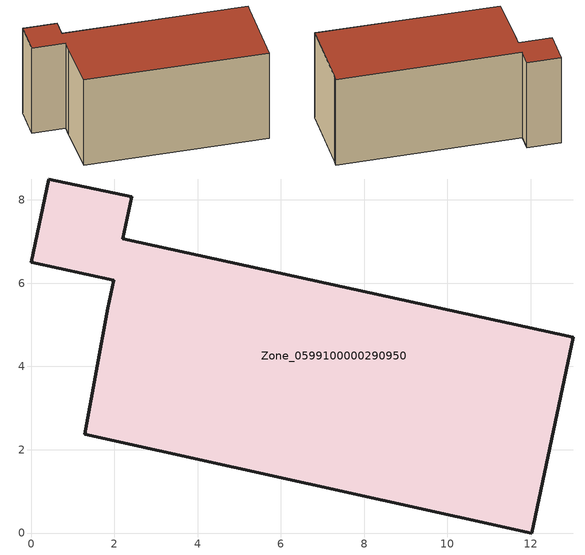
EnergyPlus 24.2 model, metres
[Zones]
Zone_0599100000290950
 floor ground (C_G): 1.85,5.4 1.99,6.07 0,6.5 0.43,8.5 2.42,8.07 2.2,7.06 13.03,4.7 12.93,4.3 12.02,0 1.3,2.37 z0
 wall outside (C_F): 2.42,8.07 0.43,8.5 0,6.5 1.99,6.07 1.85,5.4 1.3,2.37 12.02,0 12.93,4.3 13.03,4.7 2.2,7.06 2.42,8.07 z0:6
 roof outside (C_R): 1.99,6.07 1.85,5.4 1.3,2.37 12.02,0 12.93,4.3 13.03,4.7 2.2,7.06 2.42,8.07 0.43,8.5 0,6.5 z6
[BUILDING]
Pand.0599100000290950: North Axis=0; Terrain=City; Loads Convergence Tolerance Value=0.04; Temperature Convergence Tolerance Value=0.4; Solar Distribution=FullExterior; Maximum Number of Warmup Days=25; Minimum Number of Warmup Days=1
[Site:Location]
Rotterdam.The.Hague.AP_ZH_NLD Design_Conditions: Latitude=51.96; Longitude=4.45; Time Zone=1; Elevation=-4.5
[SITE:GROUNDTEMPERATURE:BUILDINGSURFACE]
18, 18, 18, 18, 18, 18, 18, 18, 18, 18, 18, 18
[MATERIAL] Thermal Absorptance=0.9; Solar Absorptance=0.7; Visible Absorptance=0.7
Name | Roughness | Thickness | Conductivity | Density | Specific Heat
G.TI.1975-1991 | MediumSmooth | 0.15 | 0.288461 | 540 | 1210
F.TI.1975-1991 | Rough | 0.3 | 0.230769 | 1920 | 840
R.TI.1975-1991 | MediumRough | 0.2 | 0.153846 | 1500 | 1000
[CONSTRUCTION]
C_G: G.TI.1975-1991
C_F: F.TI.1975-1991
C_R: R.TI.1975-1991
[ZONE]
Zone_0599100000290950: Type=1; Multiplier=1; Ceiling Height=Autocalculate; Volume=Autocalculate; Floor Area=autocalculate; Part of Total Floor Area=Yes
[ZONEINFILTRATION:DESIGNFLOWRATE]
Infil_Zone_0599100000290950: Zone or ZoneList or Space or SpaceList=Zone_0599100000290950; Schedule=AlwaysOn; Design Flow Rate Calculation Method=Flow/Area; Flow Rate per Floor Area=0.003; Constant Term Coefficient=1; Temperature Term Coefficient=0; Velocity Term Coefficient=0; Velocity Squared Term Coefficient=0
[HVACTEMPLATE:ZONE:IDEALLOADSAIRSYSTEM]
Zone_0599100000290950: Maximum Heating Supply Air Temperature=50; Minimum Cooling Supply Air Temperature=13; Maximum Heating Supply Air Humidity Ratio=0.0156; Minimum Cooling Supply Air Humidity Ratio=0.0077; Heating Limit=NoLimit; Cooling Limit=NoLimit; Dehumidification Control Type=ConstantSensibleHeatRatio; Cooling Sensible Heat Ratio=0.7; Dehumidification Setpoint=60; Humidification Control Type=None; Humidification Setpoint=30; Outdoor Air Method=None; Outdoor Air Flow Rate per Person=0.00944; Outdoor Air Flow Rate per Zone Floor Area=0; Outdoor Air Flow Rate per Zone=0; Demand Controlled Ventilation Type=None; Outdoor Air Economizer Type=NoEconomizer; Heat Recovery Type=None; Sensible Heat Recovery Effectiveness=0.7; Latent Heat Recovery Effectiveness=0.65
[ZONECONTROL:THERMOSTAT]
ThermostatControl_Zone_0599100000290950: Zone or ZoneList=Zone_0599100000290950; Control Type Schedule=DualSetpointControlType; Control 1=Thermostat_Zone_0599100000290950; Temperature Difference Between Cutout And Setpoint=0
[THERMOSTATSETPOINT:DUALSETPOINT]
Thermostat_Zone_0599100000290950: Heating Setpoint Temperature Schedule=HeatingSetpoint_Zone_0599100000290950; Cooling Setpoint Temperature Schedule=CoolingSetpoint_Zone_0599100000290950
[SCHEDULE:COMPACT]
HeatingSetpoint_Zone_0599100000290950: Through: 12/31, For: AllDays, Until: 24:00, 21
CoolingSetpoint_Zone_0599100000290950: Through: 12/31, For: AllDays, Until: 24:00, 24
DualSetpointControlType: Through: 12/31, For: AllDays, Until: 24:00, 4
AlwaysOn: Through: 12/31, For: AllDays, Until: 24:00, 1
